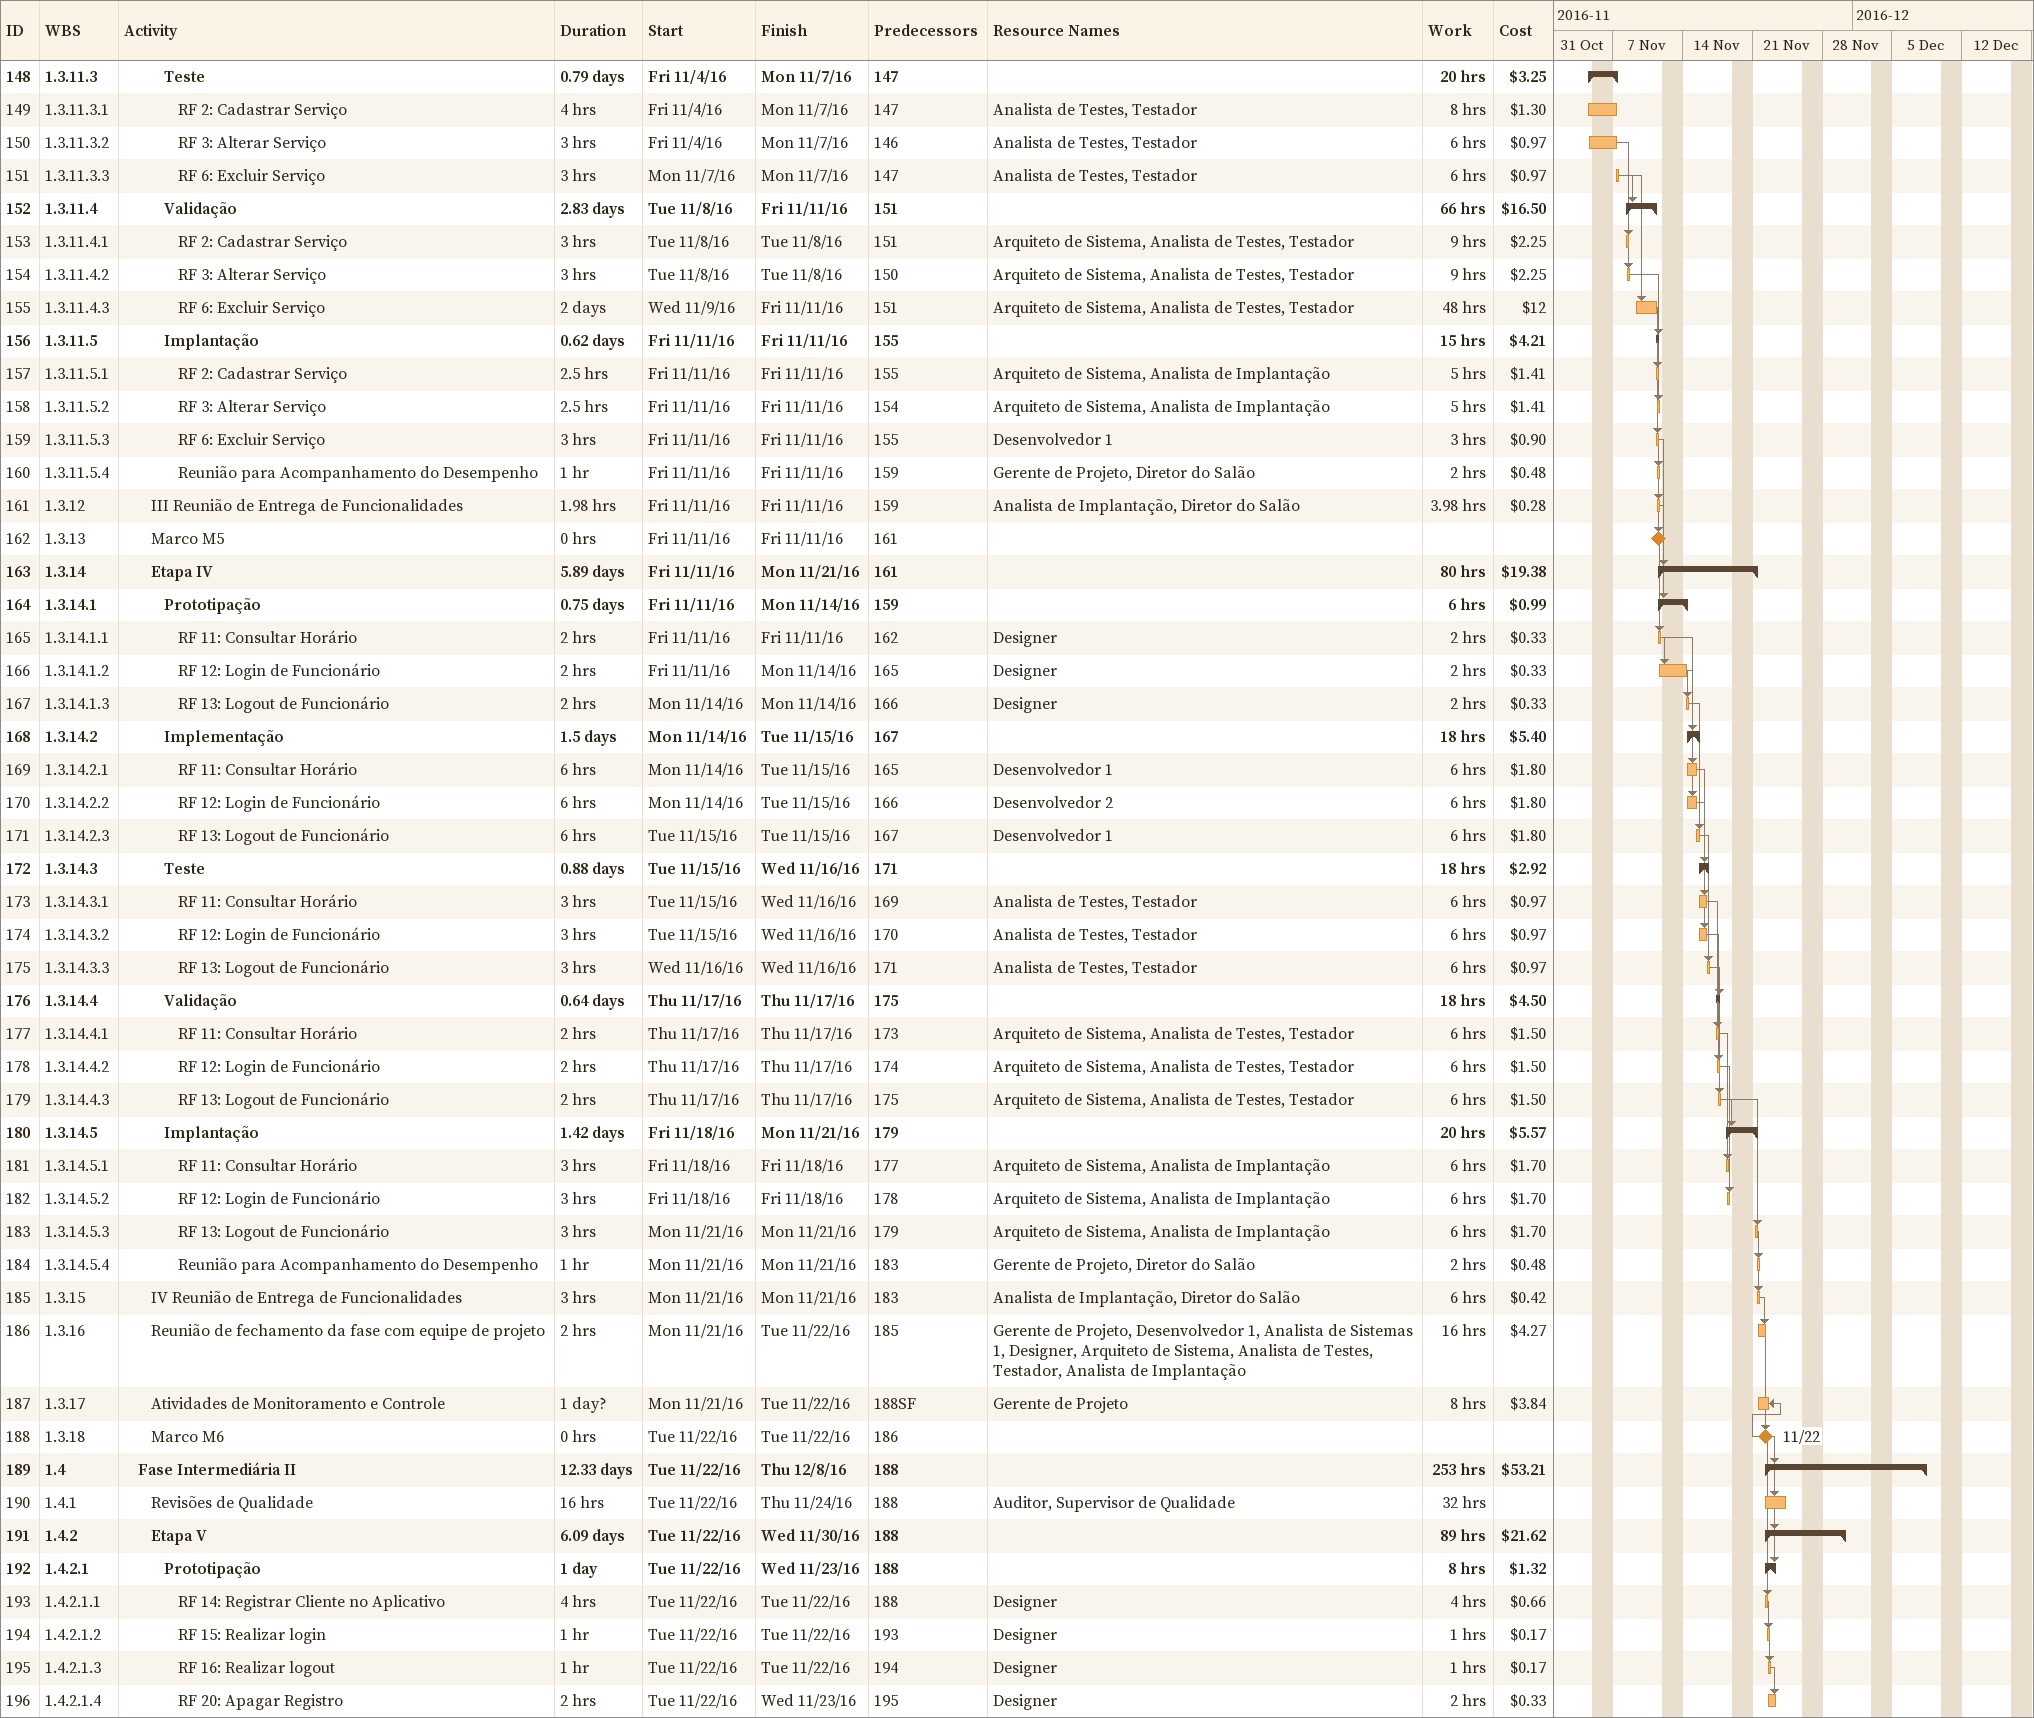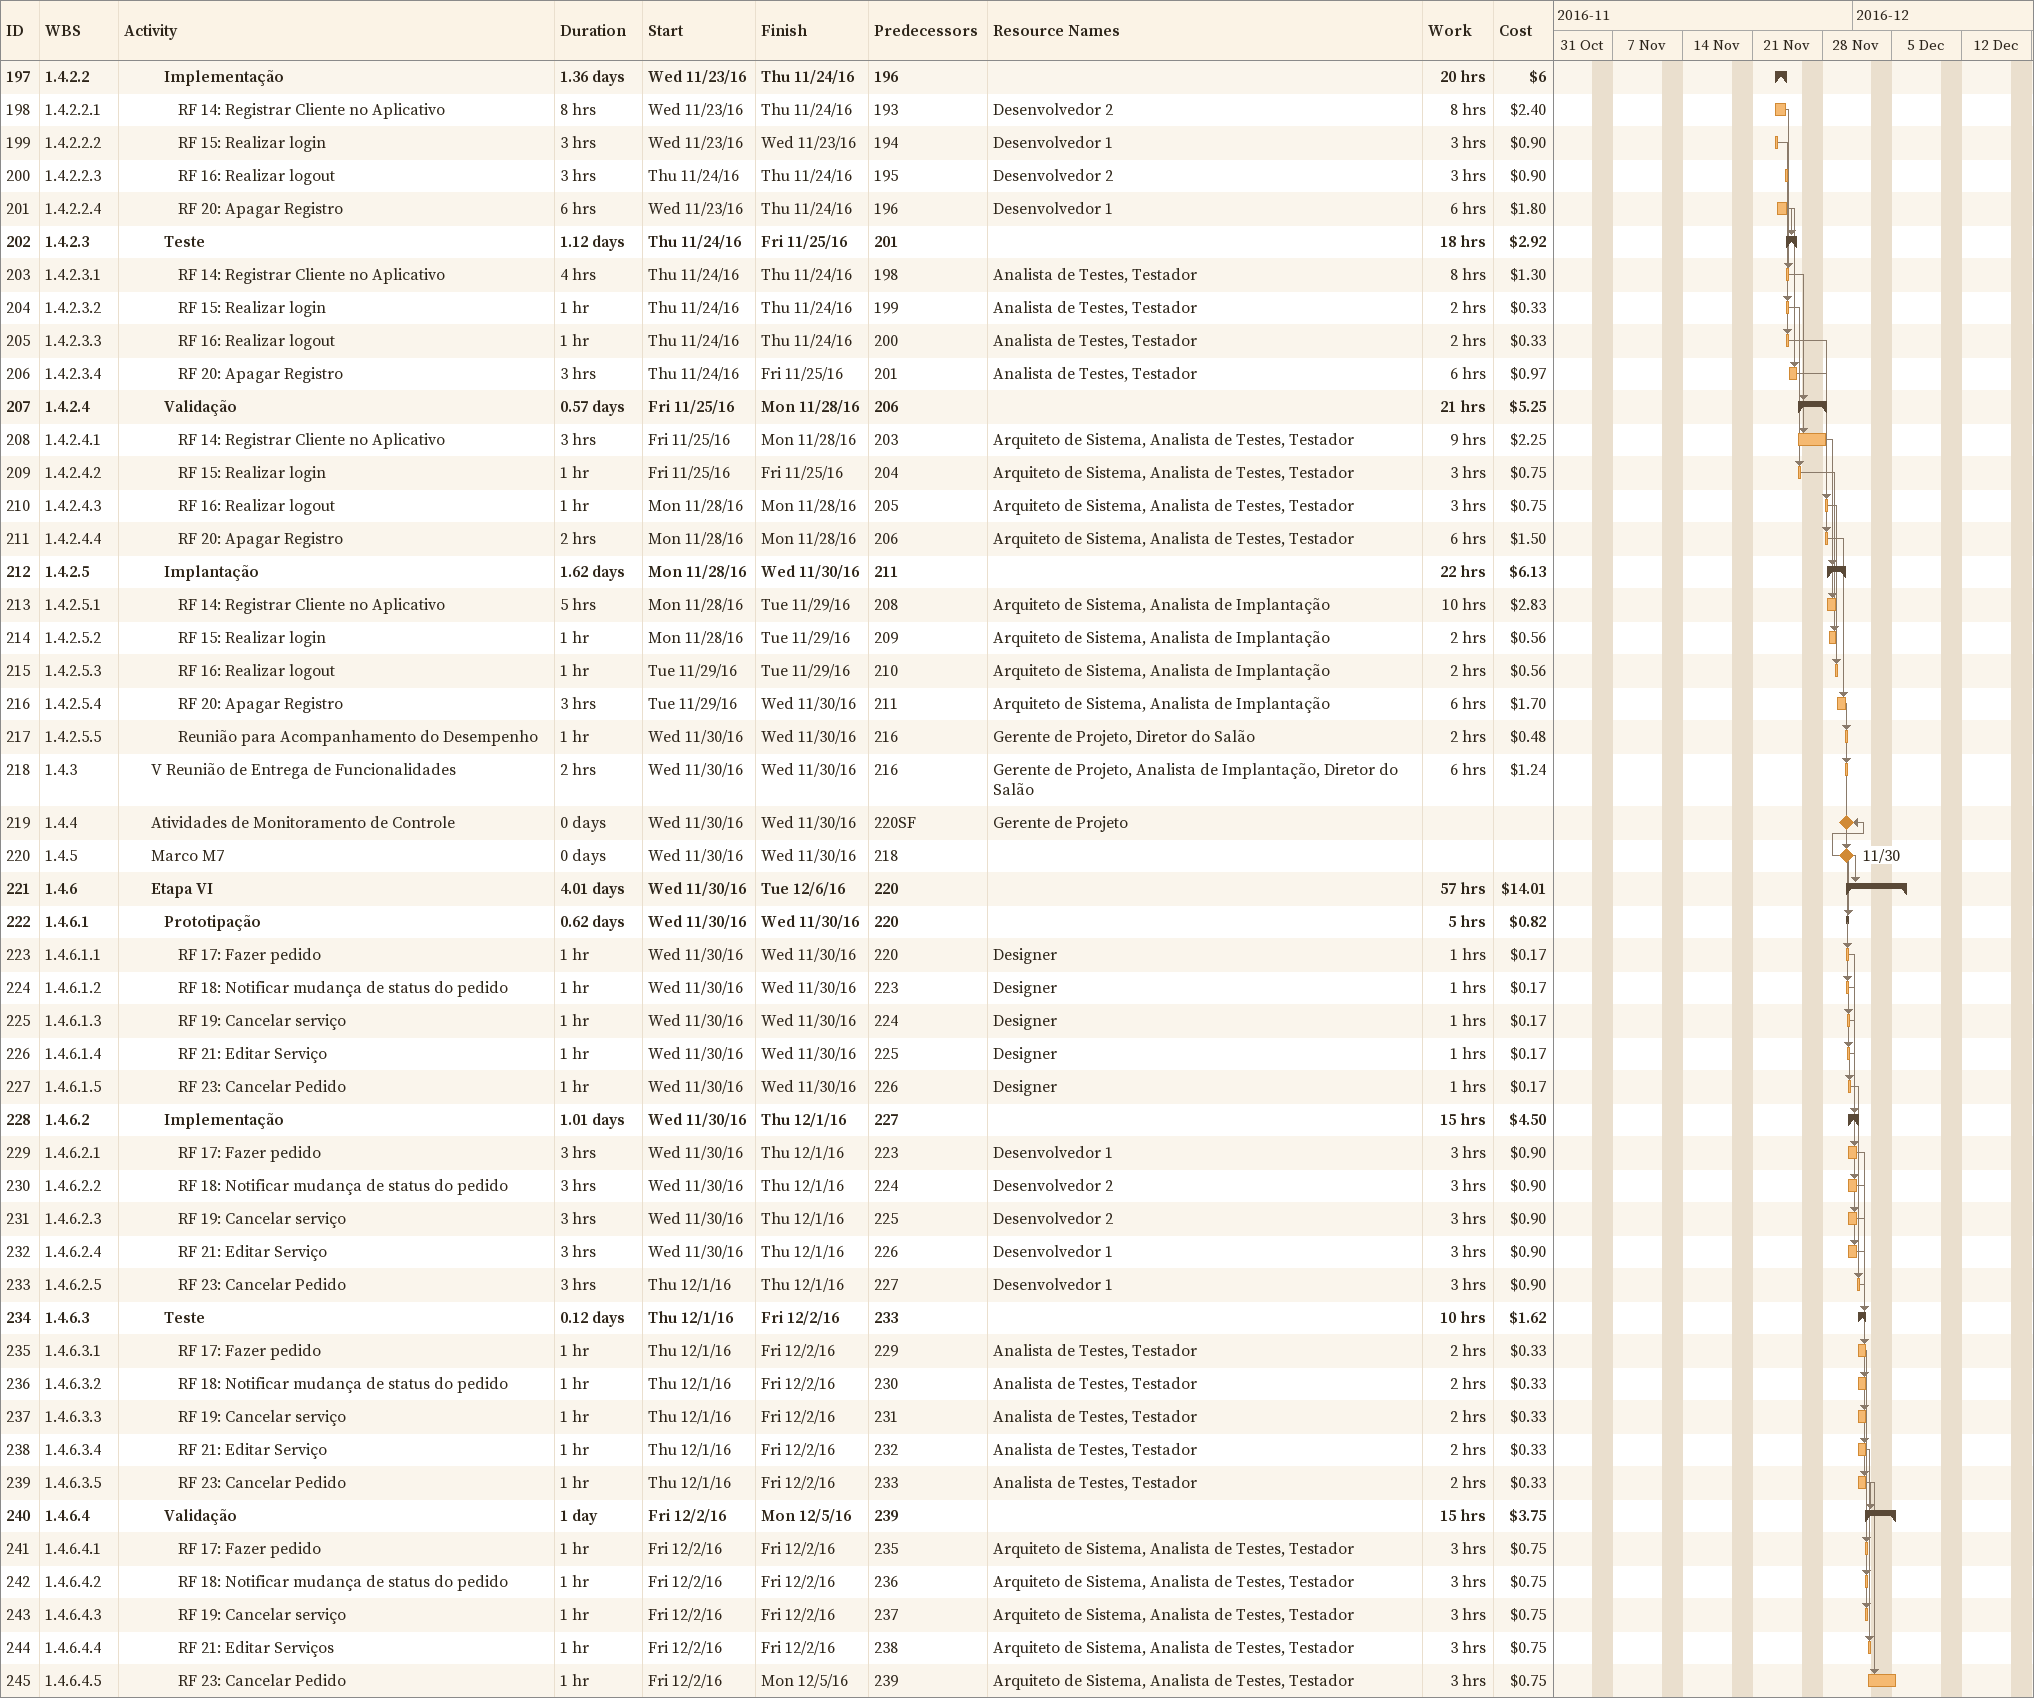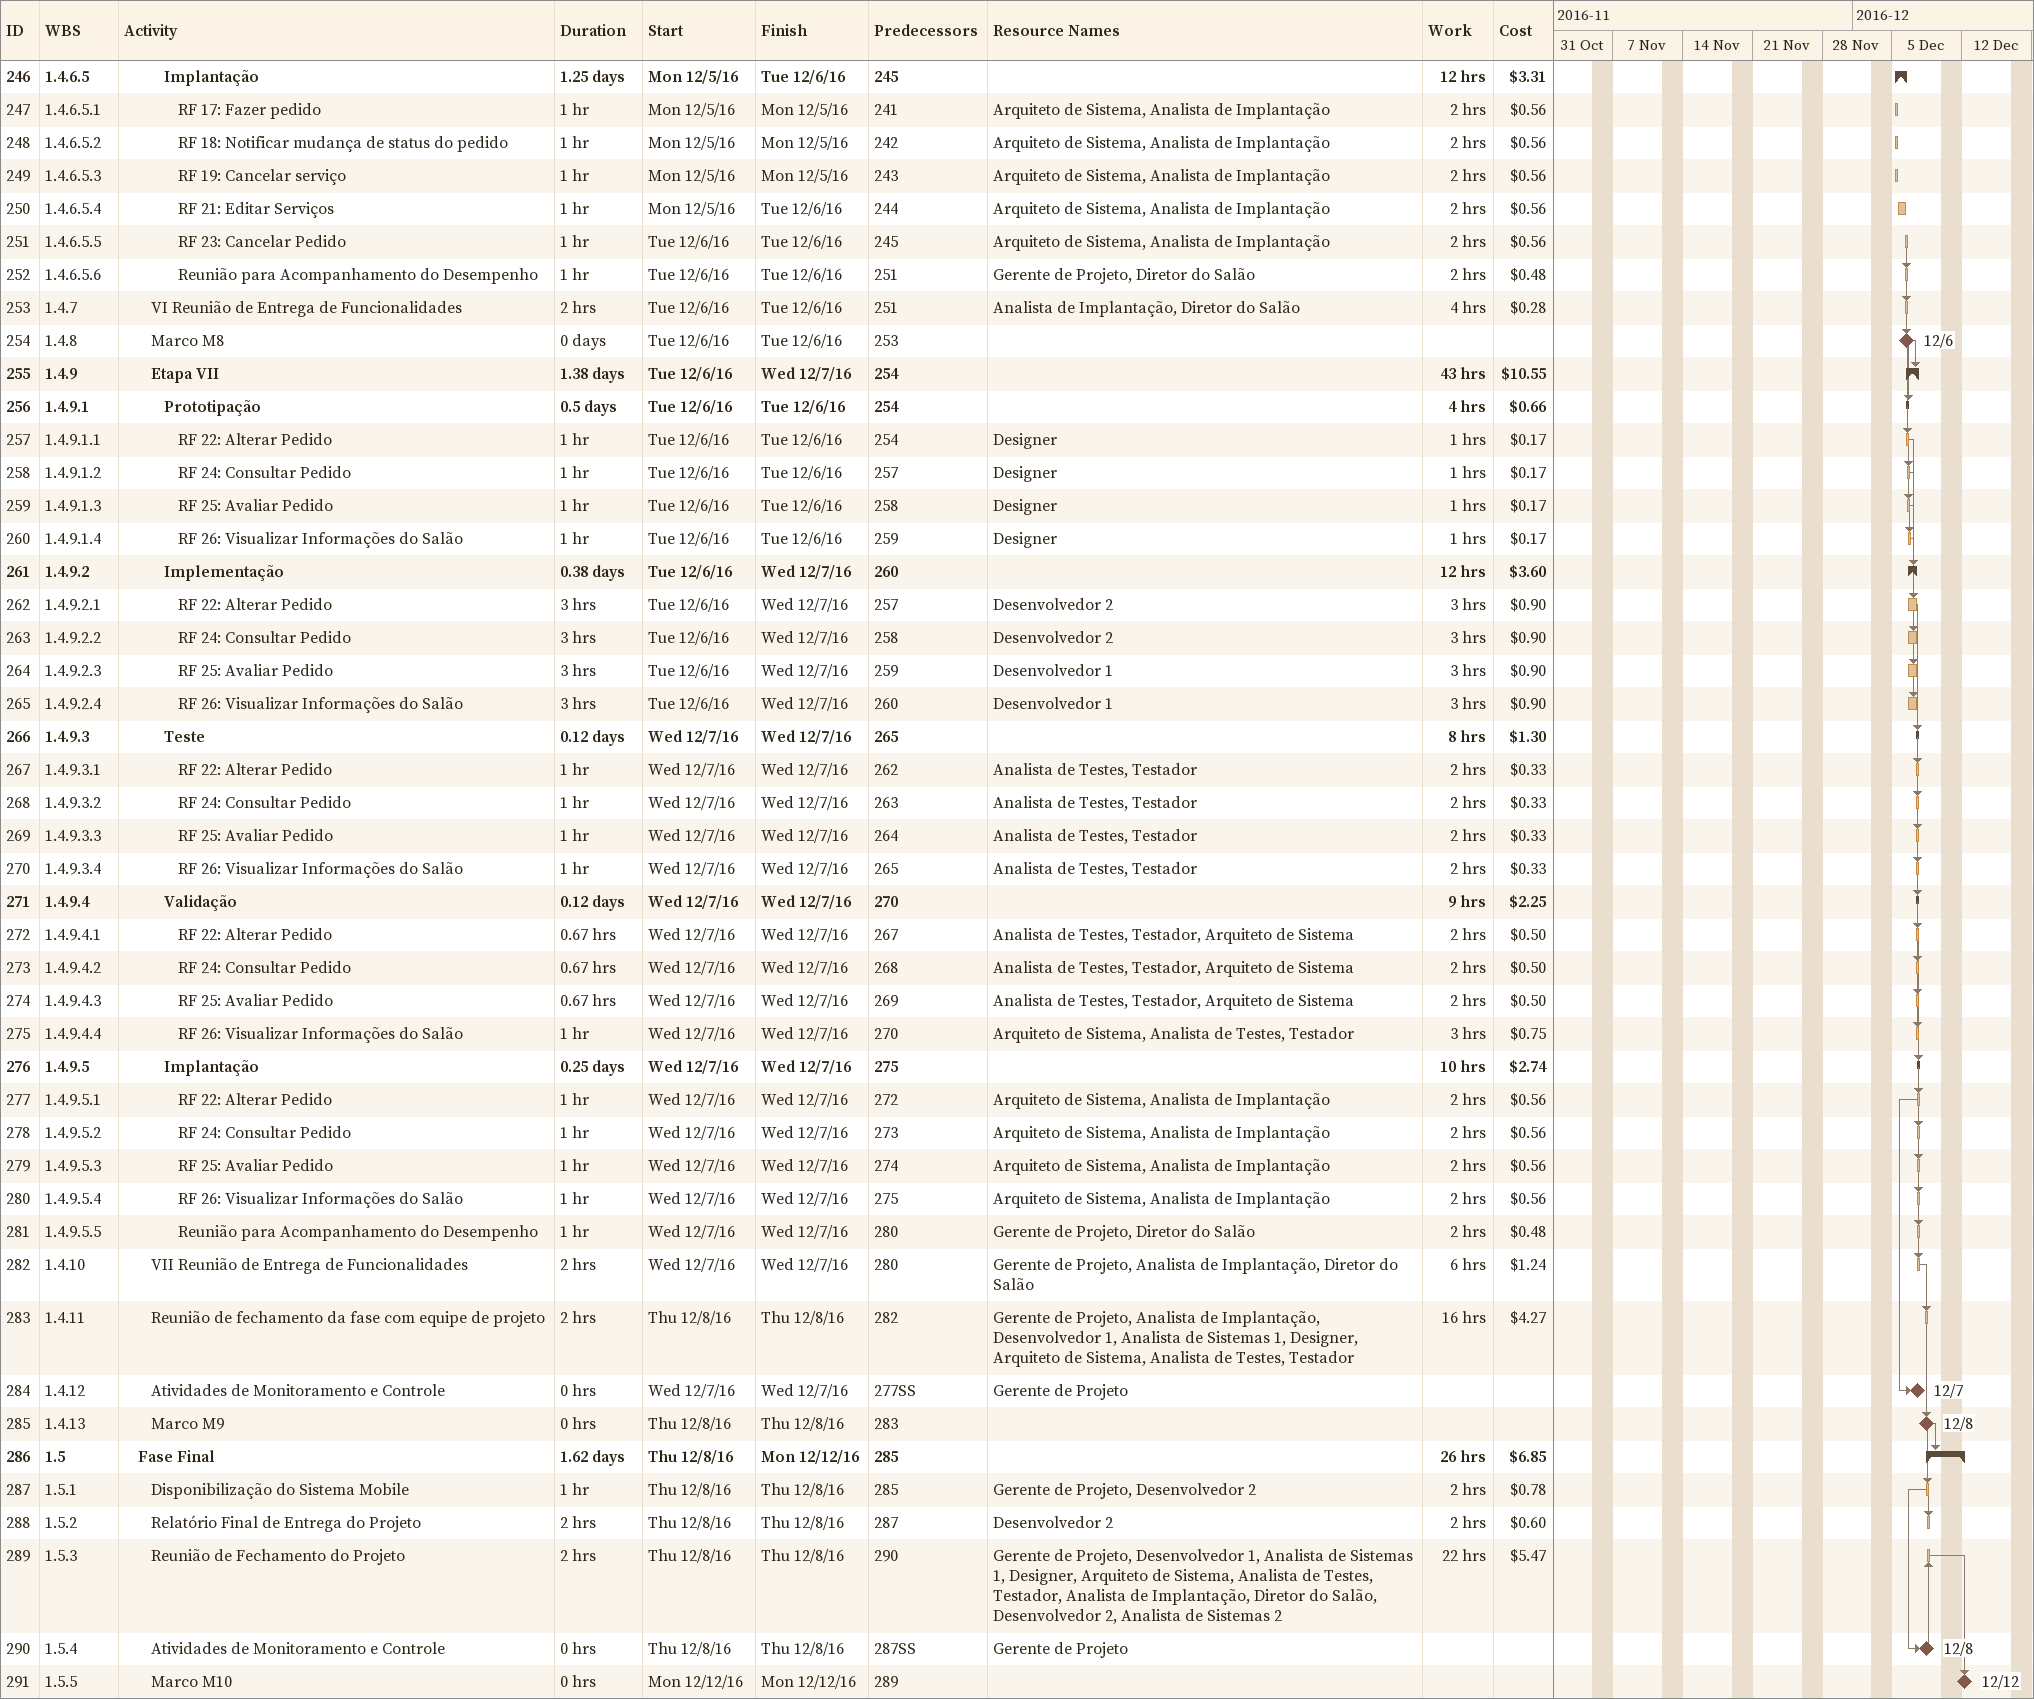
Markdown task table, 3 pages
| ID | WBS | Task | Duration | Start | Finish | Predecessors | Resources | Work (h) | Cost ($) |
|---|---|---|---|---|---|---|---|---|---|
| 148 | 1.3.11.3 | **Teste** | 0.79d | 2016-11-04 | 2016-11-07 | 147 |  | 20 | 3.25 |
| 149 | 1.3.11.3.1 | RF 2: Cadastrar Serviço | 4h | 2016-11-04 | 2016-11-07 | 147 | Analista de Testes, Testador | 8 | 1.30 |
| 150 | 1.3.11.3.2 | RF 3: Alterar Serviço | 3h | 2016-11-04 | 2016-11-07 | 146 | Analista de Testes, Testador | 6 | 0.97 |
| 151 | 1.3.11.3.3 | RF 6: Excluir Serviço | 3h | 2016-11-07 | 2016-11-07 | 147 | Analista de Testes, Testador | 6 | 0.97 |
| 152 | 1.3.11.4 | **Validação** | 2.83d | 2016-11-08 | 2016-11-11 | 151 |  | 66 | 16.50 |
| 153 | 1.3.11.4.1 | RF 2: Cadastrar Serviço | 3h | 2016-11-08 | 2016-11-08 | 151 | Arquiteto de Sistema, Analista de Testes, Testador | 9 | 2.25 |
| 154 | 1.3.11.4.2 | RF 3: Alterar Serviço | 3h | 2016-11-08 | 2016-11-08 | 150 | Arquiteto de Sistema, Analista de Testes, Testador | 9 | 2.25 |
| 155 | 1.3.11.4.3 | RF 6: Excluir Serviço | 2d | 2016-11-09 | 2016-11-11 | 151 | Arquiteto de Sistema, Analista de Testes, Testador | 48 | 12 |
| 156 | 1.3.11.5 | **Implantação** | 0.62d | 2016-11-11 | 2016-11-11 | 155 |  | 15 | 4.21 |
| 157 | 1.3.11.5.1 | RF 2: Cadastrar Serviço | 2.5h | 2016-11-11 | 2016-11-11 | 155 | Arquiteto de Sistema, Analista de Implantação | 5 | 1.41 |
| 158 | 1.3.11.5.2 | RF 3: Alterar Serviço | 2.5h | 2016-11-11 | 2016-11-11 | 154 | Arquiteto de Sistema, Analista de Implantação | 5 | 1.41 |
| 159 | 1.3.11.5.3 | RF 6: Excluir Serviço | 3h | 2016-11-11 | 2016-11-11 | 155 | Desenvolvedor 1 | 3 | 0.90 |
| 160 | 1.3.11.5.4 | Reunião para Acompanhamento do Desempenho | 1h | 2016-11-11 | 2016-11-11 | 159 | Gerente de Projeto, Diretor do Salão | 2 | 0.48 |
| 161 | 1.3.12 | III Reunião de Entrega de Funcionalidades | 1.98h | 2016-11-11 | 2016-11-11 | 159 | Analista de Implantação, Diretor do Salão | 3.98 | 0.28 |
| 162 | 1.3.13 | Marco M5 | 0h | 2016-11-11 | 2016-11-11 | 161 |  |  |  |
| 163 | 1.3.14 | **Etapa IV** | 5.89d | 2016-11-11 | 2016-11-21 | 161 |  | 80 | 19.38 |
| 164 | 1.3.14.1 | **Prototipação** | 0.75d | 2016-11-11 | 2016-11-14 | 159 |  | 6 | 0.99 |
| 165 | 1.3.14.1.1 | RF 11: Consultar Horário | 2h | 2016-11-11 | 2016-11-11 | 162 | Designer | 2 | 0.33 |
| 166 | 1.3.14.1.2 | RF 12: Login de Funcionário | 2h | 2016-11-11 | 2016-11-14 | 165 | Designer | 2 | 0.33 |
| 167 | 1.3.14.1.3 | RF 13: Logout de Funcionário | 2h | 2016-11-14 | 2016-11-14 | 166 | Designer | 2 | 0.33 |
| 168 | 1.3.14.2 | **Implementação** | 1.5d | 2016-11-14 | 2016-11-15 | 167 |  | 18 | 5.40 |
| 169 | 1.3.14.2.1 | RF 11: Consultar Horário | 6h | 2016-11-14 | 2016-11-15 | 165 | Desenvolvedor 1 | 6 | 1.80 |
| 170 | 1.3.14.2.2 | RF 12: Login de Funcionário | 6h | 2016-11-14 | 2016-11-15 | 166 | Desenvolvedor 2 | 6 | 1.80 |
| 171 | 1.3.14.2.3 | RF 13: Logout de Funcionário | 6h | 2016-11-15 | 2016-11-15 | 167 | Desenvolvedor 1 | 6 | 1.80 |
| 172 | 1.3.14.3 | **Teste** | 0.88d | 2016-11-15 | 2016-11-16 | 171 |  | 18 | 2.92 |
| 173 | 1.3.14.3.1 | RF 11: Consultar Horário | 3h | 2016-11-15 | 2016-11-16 | 169 | Analista de Testes, Testador | 6 | 0.97 |
| 174 | 1.3.14.3.2 | RF 12: Login de Funcionário | 3h | 2016-11-15 | 2016-11-16 | 170 | Analista de Testes, Testador | 6 | 0.97 |
| 175 | 1.3.14.3.3 | RF 13: Logout de Funcionário | 3h | 2016-11-16 | 2016-11-16 | 171 | Analista de Testes, Testador | 6 | 0.97 |
| 176 | 1.3.14.4 | **Validação** | 0.64d | 2016-11-17 | 2016-11-17 | 175 |  | 18 | 4.50 |
| 177 | 1.3.14.4.1 | RF 11: Consultar Horário | 2h | 2016-11-17 | 2016-11-17 | 173 | Arquiteto de Sistema, Analista de Testes, Testador | 6 | 1.50 |
| 178 | 1.3.14.4.2 | RF 12: Login de Funcionário | 2h | 2016-11-17 | 2016-11-17 | 174 | Arquiteto de Sistema, Analista de Testes, Testador | 6 | 1.50 |
| 179 | 1.3.14.4.3 | RF 13: Logout de Funcionário | 2h | 2016-11-17 | 2016-11-17 | 175 | Arquiteto de Sistema, Analista de Testes, Testador | 6 | 1.50 |
| 180 | 1.3.14.5 | **Implantação** | 1.42d | 2016-11-18 | 2016-11-21 | 179 |  | 20 | 5.57 |
| 181 | 1.3.14.5.1 | RF 11: Consultar Horário | 3h | 2016-11-18 | 2016-11-18 | 177 | Arquiteto de Sistema, Analista de Implantação | 6 | 1.70 |
| 182 | 1.3.14.5.2 | RF 12: Login de Funcionário | 3h | 2016-11-18 | 2016-11-18 | 178 | Arquiteto de Sistema, Analista de Implantação | 6 | 1.70 |
| 183 | 1.3.14.5.3 | RF 13: Logout de Funcionário | 3h | 2016-11-21 | 2016-11-21 | 179 | Arquiteto de Sistema, Analista de Implantação | 6 | 1.70 |
| 184 | 1.3.14.5.4 | Reunião para Acompanhamento do Desempenho | 1h | 2016-11-21 | 2016-11-21 | 183 | Gerente de Projeto, Diretor do Salão | 2 | 0.48 |
| 185 | 1.3.15 | IV Reunião de Entrega de Funcionalidades | 3h | 2016-11-21 | 2016-11-21 | 183 | Analista de Implantação, Diretor do Salão | 6 | 0.42 |
| 186 | 1.3.16 | Reunião de fechamento da fase com equipe de projeto | 2h | 2016-11-21 | 2016-11-22 | 185 | Gerente de Projeto, Desenvolvedor 1, Analista de Sistemas 1, Designer, Arquiteto de Sistema, Analista de Testes, Testador, Analista de Implantação | 16 | 4.27 |
| 187 | 1.3.17 | Atividades de Monitoramento e Controle | 1d? | 2016-11-21 | 2016-11-22 | 188SF | Gerente de Projeto | 8 | 3.84 |
| 188 | 1.3.18 | Marco M6 | 0h | 2016-11-22 | 2016-11-22 | 186 |  |  |  |
| 189 | 1.4 | **Fase Intermediária II** | 12.33d | 2016-11-22 | 2016-12-08 | 188 |  | 253 | 53.21 |
| 190 | 1.4.1 | Revisões de Qualidade | 16h | 2016-11-22 | 2016-11-24 | 188 | Auditor, Supervisor de Qualidade | 32 |  |
| 191 | 1.4.2 | **Etapa V** | 6.09d | 2016-11-22 | 2016-11-30 | 188 |  | 89 | 21.62 |
| 192 | 1.4.2.1 | **Prototipação** | 1d | 2016-11-22 | 2016-11-23 | 188 |  | 8 | 1.32 |
| 193 | 1.4.2.1.1 | RF 14: Registrar Cliente no Aplicativo | 4h | 2016-11-22 | 2016-11-22 | 188 | Designer | 4 | 0.66 |
| 194 | 1.4.2.1.2 | RF 15: Realizar login | 1h | 2016-11-22 | 2016-11-22 | 193 | Designer | 1 | 0.17 |
| 195 | 1.4.2.1.3 | RF 16: Realizar logout | 1h | 2016-11-22 | 2016-11-22 | 194 | Designer | 1 | 0.17 |
| 196 | 1.4.2.1.4 | RF 20: Apagar Registro | 2h | 2016-11-22 | 2016-11-23 | 195 | Designer | 2 | 0.33 |
| 197 | 1.4.2.2 | **Implementação** | 1.36d | 2016-11-23 | 2016-11-24 | 196 |  | 20 | 6 |
| 198 | 1.4.2.2.1 | RF 14: Registrar Cliente no Aplicativo | 8h | 2016-11-23 | 2016-11-24 | 193 | Desenvolvedor 2 | 8 | 2.40 |
| 199 | 1.4.2.2.2 | RF 15: Realizar login | 3h | 2016-11-23 | 2016-11-23 | 194 | Desenvolvedor 1 | 3 | 0.90 |
| 200 | 1.4.2.2.3 | RF 16: Realizar logout | 3h | 2016-11-24 | 2016-11-24 | 195 | Desenvolvedor 2 | 3 | 0.90 |
| 201 | 1.4.2.2.4 | RF 20: Apagar Registro | 6h | 2016-11-23 | 2016-11-24 | 196 | Desenvolvedor 1 | 6 | 1.80 |
| 202 | 1.4.2.3 | **Teste** | 1.12d | 2016-11-24 | 2016-11-25 | 201 |  | 18 | 2.92 |
| 203 | 1.4.2.3.1 | RF 14: Registrar Cliente no Aplicativo | 4h | 2016-11-24 | 2016-11-24 | 198 | Analista de Testes, Testador | 8 | 1.30 |
| 204 | 1.4.2.3.2 | RF 15: Realizar login | 1h | 2016-11-24 | 2016-11-24 | 199 | Analista de Testes, Testador | 2 | 0.33 |
| 205 | 1.4.2.3.3 | RF 16: Realizar logout | 1h | 2016-11-24 | 2016-11-24 | 200 | Analista de Testes, Testador | 2 | 0.33 |
| 206 | 1.4.2.3.4 | RF 20: Apagar Registro | 3h | 2016-11-24 | 2016-11-25 | 201 | Analista de Testes, Testador | 6 | 0.97 |
| 207 | 1.4.2.4 | **Validação** | 0.57d | 2016-11-25 | 2016-11-28 | 206 |  | 21 | 5.25 |
| 208 | 1.4.2.4.1 | RF 14: Registrar Cliente no Aplicativo | 3h | 2016-11-25 | 2016-11-28 | 203 | Arquiteto de Sistema, Analista de Testes, Testador | 9 | 2.25 |
| 209 | 1.4.2.4.2 | RF 15: Realizar login | 1h | 2016-11-25 | 2016-11-25 | 204 | Arquiteto de Sistema, Analista de Testes, Testador | 3 | 0.75 |
| 210 | 1.4.2.4.3 | RF 16: Realizar logout | 1h | 2016-11-28 | 2016-11-28 | 205 | Arquiteto de Sistema, Analista de Testes, Testador | 3 | 0.75 |
| 211 | 1.4.2.4.4 | RF 20: Apagar Registro | 2h | 2016-11-28 | 2016-11-28 | 206 | Arquiteto de Sistema, Analista de Testes, Testador | 6 | 1.50 |
| 212 | 1.4.2.5 | **Implantação** | 1.62d | 2016-11-28 | 2016-11-30 | 211 |  | 22 | 6.13 |
| 213 | 1.4.2.5.1 | RF 14: Registrar Cliente no Aplicativo | 5h | 2016-11-28 | 2016-11-29 | 208 | Arquiteto de Sistema, Analista de Implantação | 10 | 2.83 |
| 214 | 1.4.2.5.2 | RF 15: Realizar login | 1h | 2016-11-28 | 2016-11-29 | 209 | Arquiteto de Sistema, Analista de Implantação | 2 | 0.56 |
| 215 | 1.4.2.5.3 | RF 16: Realizar logout | 1h | 2016-11-29 | 2016-11-29 | 210 | Arquiteto de Sistema, Analista de Implantação | 2 | 0.56 |
| 216 | 1.4.2.5.4 | RF 20: Apagar Registro | 3h | 2016-11-29 | 2016-11-30 | 211 | Arquiteto de Sistema, Analista de Implantação | 6 | 1.70 |
| 217 | 1.4.2.5.5 | Reunião para Acompanhamento do Desempenho | 1h | 2016-11-30 | 2016-11-30 | 216 | Gerente de Projeto, Diretor do Salão | 2 | 0.48 |
| 218 | 1.4.3 | V Reunião de Entrega de Funcionalidades | 2h | 2016-11-30 | 2016-11-30 | 216 | Gerente de Projeto, Analista de Implantação, Diretor do Salão | 6 | 1.24 |
| 219 | 1.4.4 | Atividades de Monitoramento de Controle | 0d | 2016-11-30 | 2016-11-30 | 220SF | Gerente de Projeto |  |  |
| 220 | 1.4.5 | Marco M7 | 0d | 2016-11-30 | 2016-11-30 | 218 |  |  |  |
| 221 | 1.4.6 | **Etapa VI** | 4.01d | 2016-11-30 | 2016-12-06 | 220 |  | 57 | 14.01 |
| 222 | 1.4.6.1 | **Prototipação** | 0.62d | 2016-11-30 | 2016-11-30 | 220 |  | 5 | 0.82 |
| 223 | 1.4.6.1.1 | RF 17: Fazer pedido | 1h | 2016-11-30 | 2016-11-30 | 220 | Designer | 1 | 0.17 |
| 224 | 1.4.6.1.2 | RF 18: Notificar mudança de status do pedido | 1h | 2016-11-30 | 2016-11-30 | 223 | Designer | 1 | 0.17 |
| 225 | 1.4.6.1.3 | RF 19: Cancelar serviço | 1h | 2016-11-30 | 2016-11-30 | 224 | Designer | 1 | 0.17 |
| 226 | 1.4.6.1.4 | RF 21: Editar Serviço | 1h | 2016-11-30 | 2016-11-30 | 225 | Designer | 1 | 0.17 |
| 227 | 1.4.6.1.5 | RF 23: Cancelar Pedido | 1h | 2016-11-30 | 2016-11-30 | 226 | Designer | 1 | 0.17 |
| 228 | 1.4.6.2 | **Implementação** | 1.01d | 2016-11-30 | 2016-12-01 | 227 |  | 15 | 4.50 |
| 229 | 1.4.6.2.1 | RF 17: Fazer pedido | 3h | 2016-11-30 | 2016-12-01 | 223 | Desenvolvedor 1 | 3 | 0.90 |
| 230 | 1.4.6.2.2 | RF 18: Notificar mudança de status do pedido | 3h | 2016-11-30 | 2016-12-01 | 224 | Desenvolvedor 2 | 3 | 0.90 |
| 231 | 1.4.6.2.3 | RF 19: Cancelar serviço | 3h | 2016-11-30 | 2016-12-01 | 225 | Desenvolvedor 2 | 3 | 0.90 |
| 232 | 1.4.6.2.4 | RF 21: Editar Serviço | 3h | 2016-11-30 | 2016-12-01 | 226 | Desenvolvedor 1 | 3 | 0.90 |
| 233 | 1.4.6.2.5 | RF 23: Cancelar Pedido | 3h | 2016-12-01 | 2016-12-01 | 227 | Desenvolvedor 1 | 3 | 0.90 |
| 234 | 1.4.6.3 | **Teste** | 0.12d | 2016-12-01 | 2016-12-02 | 233 |  | 10 | 1.62 |
| 235 | 1.4.6.3.1 | RF 17: Fazer pedido | 1h | 2016-12-01 | 2016-12-02 | 229 | Analista de Testes, Testador | 2 | 0.33 |
| 236 | 1.4.6.3.2 | RF 18: Notificar mudança de status do pedido | 1h | 2016-12-01 | 2016-12-02 | 230 | Analista de Testes, Testador | 2 | 0.33 |
| 237 | 1.4.6.3.3 | RF 19: Cancelar serviço | 1h | 2016-12-01 | 2016-12-02 | 231 | Analista de Testes, Testador | 2 | 0.33 |
| 238 | 1.4.6.3.4 | RF 21: Editar Serviço | 1h | 2016-12-01 | 2016-12-02 | 232 | Analista de Testes, Testador | 2 | 0.33 |
| 239 | 1.4.6.3.5 | RF 23: Cancelar Pedido | 1h | 2016-12-01 | 2016-12-02 | 233 | Analista de Testes, Testador | 2 | 0.33 |
| 240 | 1.4.6.4 | **Validação** | 1d | 2016-12-02 | 2016-12-05 | 239 |  | 15 | 3.75 |
| 241 | 1.4.6.4.1 | RF 17: Fazer pedido | 1h | 2016-12-02 | 2016-12-02 | 235 | Arquiteto de Sistema, Analista de Testes, Testador | 3 | 0.75 |
| 242 | 1.4.6.4.2 | RF 18: Notificar mudança de status do pedido | 1h | 2016-12-02 | 2016-12-02 | 236 | Arquiteto de Sistema, Analista de Testes, Testador | 3 | 0.75 |
| 243 | 1.4.6.4.3 | RF 19: Cancelar serviço | 1h | 2016-12-02 | 2016-12-02 | 237 | Arquiteto de Sistema, Analista de Testes, Testador | 3 | 0.75 |
| 244 | 1.4.6.4.4 | RF 21: Editar Serviços | 1h | 2016-12-02 | 2016-12-02 | 238 | Arquiteto de Sistema, Analista de Testes, Testador | 3 | 0.75 |
| 245 | 1.4.6.4.5 | RF 23: Cancelar Pedido | 1h | 2016-12-02 | 2016-12-05 | 239 | Arquiteto de Sistema, Analista de Testes, Testador | 3 | 0.75 |
| 246 | 1.4.6.5 | **Implantação** | 1.25d | 2016-12-05 | 2016-12-06 | 245 |  | 12 | 3.31 |
| 247 | 1.4.6.5.1 | RF 17: Fazer pedido | 1h | 2016-12-05 | 2016-12-05 | 241 | Arquiteto de Sistema, Analista de Implantação | 2 | 0.56 |
| 248 | 1.4.6.5.2 | RF 18: Notificar mudança de status do pedido | 1h | 2016-12-05 | 2016-12-05 | 242 | Arquiteto de Sistema, Analista de Implantação | 2 | 0.56 |
| 249 | 1.4.6.5.3 | RF 19: Cancelar serviço | 1h | 2016-12-05 | 2016-12-05 | 243 | Arquiteto de Sistema, Analista de Implantação | 2 | 0.56 |
| 250 | 1.4.6.5.4 | RF 21: Editar Serviços | 1h | 2016-12-05 | 2016-12-06 | 244 | Arquiteto de Sistema, Analista de Implantação | 2 | 0.56 |
| 251 | 1.4.6.5.5 | RF 23: Cancelar Pedido | 1h | 2016-12-06 | 2016-12-06 | 245 | Arquiteto de Sistema, Analista de Implantação | 2 | 0.56 |
| 252 | 1.4.6.5.6 | Reunião para Acompanhamento do Desempenho | 1h | 2016-12-06 | 2016-12-06 | 251 | Gerente de Projeto, Diretor do Salão | 2 | 0.48 |
| 253 | 1.4.7 | VI Reunião de Entrega de Funcionalidades | 2h | 2016-12-06 | 2016-12-06 | 251 | Analista de Implantação, Diretor do Salão | 4 | 0.28 |
| 254 | 1.4.8 | Marco M8 | 0d | 2016-12-06 | 2016-12-06 | 253 |  |  |  |
| 255 | 1.4.9 | **Etapa VII** | 1.38d | 2016-12-06 | 2016-12-07 | 254 |  | 43 | 10.55 |
| 256 | 1.4.9.1 | **Prototipação** | 0.5d | 2016-12-06 | 2016-12-06 | 254 |  | 4 | 0.66 |
| 257 | 1.4.9.1.1 | RF 22: Alterar Pedido | 1h | 2016-12-06 | 2016-12-06 | 254 | Designer | 1 | 0.17 |
| 258 | 1.4.9.1.2 | RF 24: Consultar Pedido | 1h | 2016-12-06 | 2016-12-06 | 257 | Designer | 1 | 0.17 |
| 259 | 1.4.9.1.3 | RF 25: Avaliar Pedido | 1h | 2016-12-06 | 2016-12-06 | 258 | Designer | 1 | 0.17 |
| 260 | 1.4.9.1.4 | RF 26: Visualizar Informações do Salão | 1h | 2016-12-06 | 2016-12-06 | 259 | Designer | 1 | 0.17 |
| 261 | 1.4.9.2 | **Implementação** | 0.38d | 2016-12-06 | 2016-12-07 | 260 |  | 12 | 3.60 |
| 262 | 1.4.9.2.1 | RF 22: Alterar Pedido | 3h | 2016-12-06 | 2016-12-07 | 257 | Desenvolvedor 2 | 3 | 0.90 |
| 263 | 1.4.9.2.2 | RF 24: Consultar Pedido | 3h | 2016-12-06 | 2016-12-07 | 258 | Desenvolvedor 2 | 3 | 0.90 |
| 264 | 1.4.9.2.3 | RF 25: Avaliar Pedido | 3h | 2016-12-06 | 2016-12-07 | 259 | Desenvolvedor 1 | 3 | 0.90 |
| 265 | 1.4.9.2.4 | RF 26: Visualizar Informações do Salão | 3h | 2016-12-06 | 2016-12-07 | 260 | Desenvolvedor 1 | 3 | 0.90 |
| 266 | 1.4.9.3 | **Teste** | 0.12d | 2016-12-07 | 2016-12-07 | 265 |  | 8 | 1.30 |
| 267 | 1.4.9.3.1 | RF 22: Alterar Pedido | 1h | 2016-12-07 | 2016-12-07 | 262 | Analista de Testes, Testador | 2 | 0.33 |
| 268 | 1.4.9.3.2 | RF 24: Consultar Pedido | 1h | 2016-12-07 | 2016-12-07 | 263 | Analista de Testes, Testador | 2 | 0.33 |
| 269 | 1.4.9.3.3 | RF 25: Avaliar Pedido | 1h | 2016-12-07 | 2016-12-07 | 264 | Analista de Testes, Testador | 2 | 0.33 |
| 270 | 1.4.9.3.4 | RF 26: Visualizar Informações do Salão | 1h | 2016-12-07 | 2016-12-07 | 265 | Analista de Testes, Testador | 2 | 0.33 |
| 271 | 1.4.9.4 | **Validação** | 0.12d | 2016-12-07 | 2016-12-07 | 270 |  | 9 | 2.25 |
| 272 | 1.4.9.4.1 | RF 22: Alterar Pedido | 0.67h | 2016-12-07 | 2016-12-07 | 267 | Analista de Testes, Testador, Arquiteto de Sistema | 2 | 0.50 |
| 273 | 1.4.9.4.2 | RF 24: Consultar Pedido | 0.67h | 2016-12-07 | 2016-12-07 | 268 | Analista de Testes, Testador, Arquiteto de Sistema | 2 | 0.50 |
| 274 | 1.4.9.4.3 | RF 25: Avaliar Pedido | 0.67h | 2016-12-07 | 2016-12-07 | 269 | Analista de Testes, Testador, Arquiteto de Sistema | 2 | 0.50 |
| 275 | 1.4.9.4.4 | RF 26: Visualizar Informações do Salão | 1h | 2016-12-07 | 2016-12-07 | 270 | Arquiteto de Sistema, Analista de Testes, Testador | 3 | 0.75 |
| 276 | 1.4.9.5 | **Implantação** | 0.25d | 2016-12-07 | 2016-12-07 | 275 |  | 10 | 2.74 |
| 277 | 1.4.9.5.1 | RF 22: Alterar Pedido | 1h | 2016-12-07 | 2016-12-07 | 272 | Arquiteto de Sistema, Analista de Implantação | 2 | 0.56 |
| 278 | 1.4.9.5.2 | RF 24: Consultar Pedido | 1h | 2016-12-07 | 2016-12-07 | 273 | Arquiteto de Sistema, Analista de Implantação | 2 | 0.56 |
| 279 | 1.4.9.5.3 | RF 25: Avaliar Pedido | 1h | 2016-12-07 | 2016-12-07 | 274 | Arquiteto de Sistema, Analista de Implantação | 2 | 0.56 |
| 280 | 1.4.9.5.4 | RF 26: Visualizar Informações do Salão | 1h | 2016-12-07 | 2016-12-07 | 275 | Arquiteto de Sistema, Analista de Implantação | 2 | 0.56 |
| 281 | 1.4.9.5.5 | Reunião para Acompanhamento do Desempenho | 1h | 2016-12-07 | 2016-12-07 | 280 | Gerente de Projeto, Diretor do Salão | 2 | 0.48 |
| 282 | 1.4.10 | VII Reunião de Entrega de Funcionalidades | 2h | 2016-12-07 | 2016-12-07 | 280 | Gerente de Projeto, Analista de Implantação, Diretor do Salão | 6 | 1.24 |
| 283 | 1.4.11 | Reunião de fechamento da fase com equipe de projeto | 2h | 2016-12-08 | 2016-12-08 | 282 | Gerente de Projeto, Analista de Implantação, Desenvolvedor 1, Analista de Sistemas 1, Designer, Arquiteto de Sistema, Analista de Testes, Testador | 16 | 4.27 |
| 284 | 1.4.12 | Atividades de Monitoramento e Controle | 0h | 2016-12-07 | 2016-12-07 | 277SS | Gerente de Projeto |  |  |
| 285 | 1.4.13 | Marco M9 | 0h | 2016-12-08 | 2016-12-08 | 283 |  |  |  |
| 286 | 1.5 | **Fase Final** | 1.62d | 2016-12-08 | 2016-12-12 | 285 |  | 26 | 6.85 |
| 287 | 1.5.1 | Disponibilização do Sistema Mobile | 1h | 2016-12-08 | 2016-12-08 | 285 | Gerente de Projeto, Desenvolvedor 2 | 2 | 0.78 |
| 288 | 1.5.2 | Relatório Final de Entrega do Projeto | 2h | 2016-12-08 | 2016-12-08 | 287 | Desenvolvedor 2 | 2 | 0.60 |
| 289 | 1.5.3 | Reunião de Fechamento do Projeto | 2h | 2016-12-08 | 2016-12-08 | 290 | Gerente de Projeto, Desenvolvedor 1, Analista de Sistemas 1, Designer, Arquiteto de Sistema, Analista de Testes, Testador, Analista de Implantação, Diretor do Salão, Desenvolvedor 2, Analista de Sistemas 2 | 22 | 5.47 |
| 290 | 1.5.4 | Atividades de Monitoramento e Controle | 0h | 2016-12-08 | 2016-12-08 | 287SS | Gerente de Projeto |  |  |
| 291 | 1.5.5 | Marco M10 | 0h | 2016-12-12 | 2016-12-12 | 289 |  |  |  |
